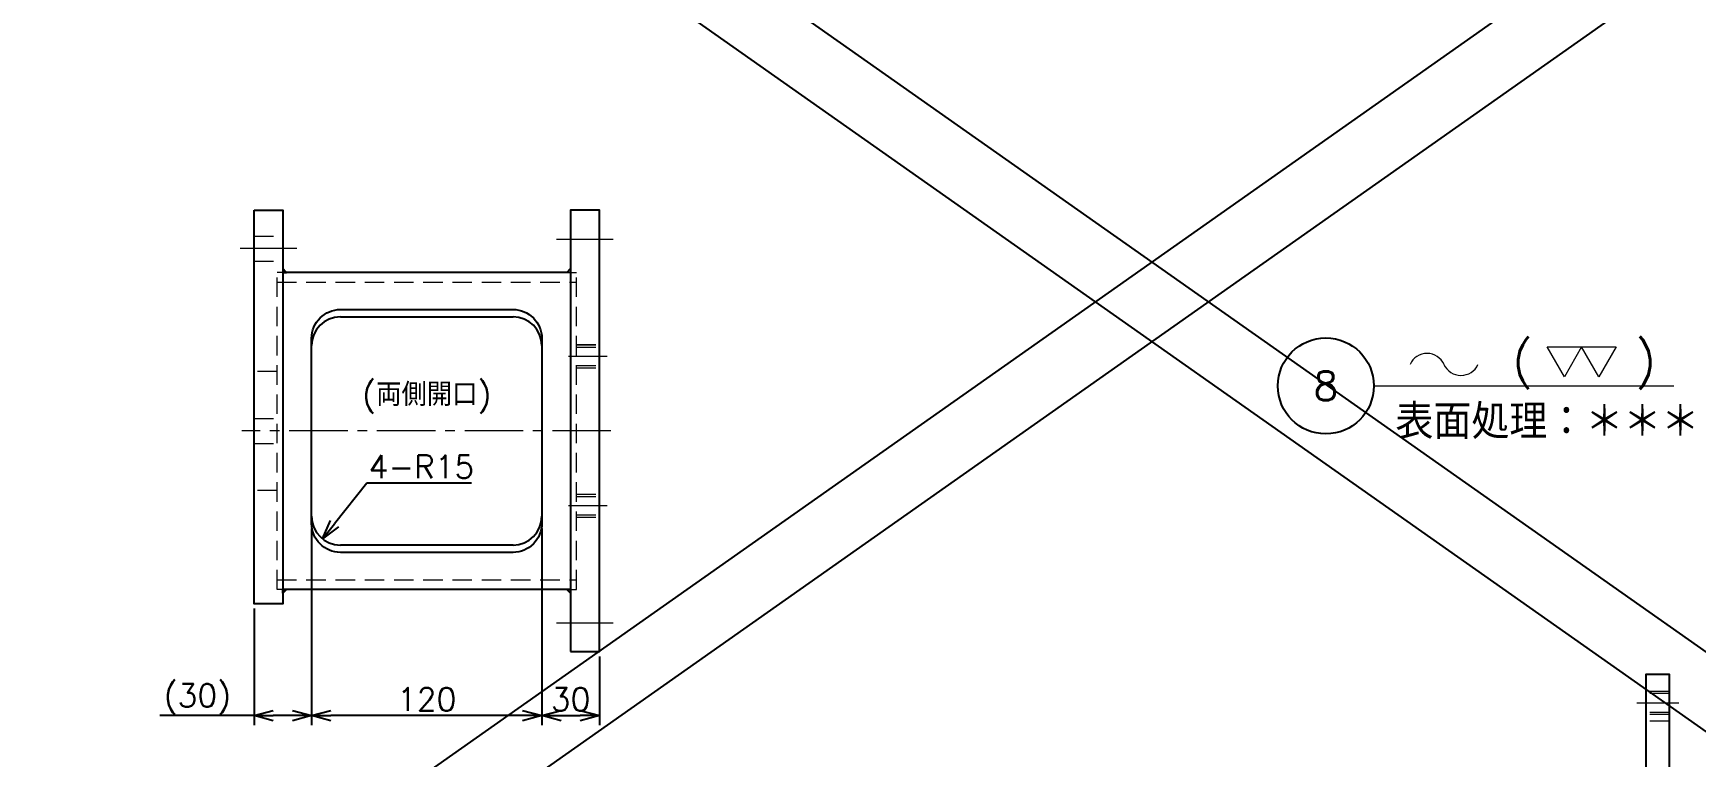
# Model space of a CAD drawing. Header units: millimetres. Extents: x -184 to 4931, y -34 to 1655.
# Drawn here: x 593 to 1460, y 611 to 988 of the extents above; entities that cross this region are included whole.
import ezdxf
from ezdxf import colors
from ezdxf.entities.mleader import LeaderData, LeaderLine
from ezdxf.enums import TextEntityAlignment as Align
from ezdxf.math import Vec2, Vec3

# ---------------------------------------------------------------- set-up
doc = ezdxf.new("R2010")
doc.units = ezdxf.units.MM
doc.header["$LTSCALE"] = 1.6
doc.header["$PDMODE"] = 99
doc.header["$PDSIZE"] = 1
doc.linetypes.add('CENTER2', pattern=[28.575, 19.05, -3.175, 3.175, -3.175])
doc.linetypes.add('HIDDEN', pattern=[9.525, 6.35, -3.175])
for name, color, linetype, lineweight in [('04_HIDDEN', 2, 'HIDDEN', 13), ('05_CENTER', 4, 'CENTER2', 13), ('07_TEXT', 3, 'Continuous', 13), ('07_寸法線', 3, 'Continuous', 9), ('08_DIM', 3, 'Continuous', 13)]:
    doc.layers.add(name, color=color, linetype=linetype, lineweight=lineweight)
doc.styles.add('KSS_TXT', font='txt.shx', dxfattribs={"bigfont": 'extfont2.shx'})
doc.styles.get("Standard").update_dxf_attribs({"font": 'txt.shx', "bigfont": 'extfont2.shx'})
doc.dimstyles.new('KSS_DIM', dxfattribs={"dimscale": 4, "dimtxt": 3, "dimasz": 2.5, "dimexe": 1.25, "dimexo": 0.625, "dimtad": 1, "dimdsep": 46, "dimtxsty": 'KSS_TXT', "dimblk": 'OPEN30', "dimcen": 0, "dimazin": 2, "dimtfac": 0.75, "dimtmove": 0, "dimatfit": 3, "dimldrblk": 'OPEN30', "dimfxl": 1.25, "dimtolj": 1, "dimarcsym": 0})
doc.dimstyles.new('KSS_DIM$4', dxfattribs={"dimscale": 4, "dimtxt": 3, "dimasz": 2.5, "dimexe": 1.25, "dimexo": 0.625, "dimtad": 1, "dimtih": 1, "dimtoh": 1, "dimdsep": 46, "dimtxsty": 'KSS_TXT', "dimblk": 'OPEN30', "dimcen": 0, "dimse1": 1, "dimazin": 2, "dimtfac": 0.75, "dimtofl": 0, "dimtmove": 0, "dimatfit": 3, "dimldrblk": 'OPEN30', "dimfxl": 1.25, "dimtolj": 1, "dimarcsym": 0})

# ---------------------------------------------------------------- blocks, each defined once
blk = doc.blocks.new('_Open30')
at = {"color": 0, "linetype": 'ByBlock', "lineweight": -2}
for p, q in [((-1, 0.268), (0, 0)), ((0, 0), (-1, -0.268)), ((0, 0), (-1, 0))]:
    blk.add_line(p, q, dxfattribs=at)
blk = doc.blocks.new('*D170')
at = {"layer": '08_DIM', "color": 0, "lineweight": -2, "transparency": 16777216}
for p, q in [((738.18, 730.39), (738.18, 627.83)), ((858.18, 730.39), (858.18, 627.83)), ((848.18, 632.83), (748.18, 632.83))]:
    blk.add_line(p, q, dxfattribs=at)
at = {"layer": 'Defpoints', "color": 0, "transparency": 16777216}
for p in [(738.18, 732.89), (858.18, 732.89), (738.18, 632.83)]:
    blk.add_point(p, dxfattribs=at)
at = {"layer": '08_DIM', "color": 0, "lineweight": -2, "transparency": 16777216, "xscale": 10, "yscale": 10, "zscale": 10, "rotation": 180}
blk.add_blockref('_Open30', (738.18, 632.83), dxfattribs=at)
at = {"layer": '08_DIM', "color": 0, "lineweight": -2, "transparency": 16777216, "xscale": 10, "yscale": 10, "zscale": 10}
blk.add_blockref('_Open30', (858.18, 632.83), dxfattribs=at)
at = {"layer": '08_DIM', "color": 0, "transparency": 16777216, "insert": (798.18, 641.33), "char_height": 12, "attachment_point": 5, "style": 'KSS_TXT'}
blk.add_mtext('\\A1;120', dxfattribs=at)
blk = doc.blocks.new('*D171')
at = {"layer": '08_DIM', "color": 0, "lineweight": -2, "transparency": 16777216}
for p, q in [((738.18, 727.89), (738.18, 627.83)), ((708.18, 688.67), (708.18, 627.83)), ((708.18, 632.83), (659.18, 632.83)), ((728.18, 632.83), (718.18, 632.83))]:
    blk.add_line(p, q, dxfattribs=at)
at = {"layer": 'Defpoints', "color": 0, "transparency": 16777216}
for p in [(738.18, 730.39), (708.18, 691.17), (708.18, 632.83)]:
    blk.add_point(p, dxfattribs=at)
at = {"layer": '08_DIM', "color": 0, "lineweight": -2, "transparency": 16777216, "xscale": 10, "yscale": 10, "zscale": 10, "rotation": 180}
blk.add_blockref('_Open30', (708.18, 632.83), dxfattribs=at)
at = {"layer": '08_DIM', "color": 0, "lineweight": -2, "transparency": 16777216, "xscale": 10, "yscale": 10, "zscale": 10}
blk.add_blockref('_Open30', (738.18, 632.83), dxfattribs=at)
at = {"layer": '08_DIM', "color": 0, "transparency": 16777216, "insert": (678.68, 641.33), "char_height": 12, "attachment_point": 5, "style": 'KSS_TXT'}
blk.add_mtext('\\A1;(30)', dxfattribs=at)
blk = doc.blocks.new('*D172')
at = {"layer": '08_DIM', "color": 0, "lineweight": -2, "transparency": 16777216}
for p, q in [((858.18, 727.89), (858.18, 627.83)), ((888.18, 663.67), (888.18, 627.83)), ((868.18, 632.83), (878.18, 632.83))]:
    blk.add_line(p, q, dxfattribs=at)
at = {"layer": 'Defpoints', "color": 0, "transparency": 16777216}
for p in [(858.18, 730.39), (888.18, 666.17), (888.18, 632.83)]:
    blk.add_point(p, dxfattribs=at)
at = {"layer": '08_DIM', "color": 0, "lineweight": -2, "transparency": 16777216, "xscale": 10, "yscale": 10, "zscale": 10, "rotation": 180}
blk.add_blockref('_Open30', (858.18, 632.83), dxfattribs=at)
at = {"layer": '08_DIM', "color": 0, "lineweight": -2, "transparency": 16777216, "xscale": 10, "yscale": 10, "zscale": 10}
blk.add_blockref('_Open30', (888.18, 632.83), dxfattribs=at)
at = {"layer": '08_DIM', "color": 0, "transparency": 16777216, "insert": (873.18, 641.33), "char_height": 12, "attachment_point": 5, "style": 'KSS_TXT'}
blk.add_mtext('\\A1;30', dxfattribs=at)
blk = doc.blocks.new('*D180')
at = {"layer": '08_DIM', "color": 0, "lineweight": -2, "transparency": 16777216}
for p, q in [((766.95, 754.01), (750.07, 732.81)), ((821.45, 754.01), (766.95, 754.01))]:
    blk.add_line(p, q, dxfattribs=at)
at = {"layer": 'Defpoints', "color": 0, "transparency": 16777216}
for p in [(762.53, 748.45), (753.18, 736.72)]:
    blk.add_point(p, dxfattribs=at)
at = {"layer": '08_DIM', "color": 0, "lineweight": -2, "transparency": 16777216, "xscale": 10, "yscale": 10, "zscale": 10, "rotation": 231.4726404683636}
blk.add_blockref('_Open30', (743.84, 724.99), dxfattribs=at)
at = {"layer": '08_DIM', "color": 0, "transparency": 16777216, "insert": (795.45, 762.51), "char_height": 12, "attachment_point": 5, "style": 'KSS_TXT'}
blk.add_mtext('\\A1;4-R15', dxfattribs=at)
blk = doc.blocks.new('AM_BALLOON1')
at = {"transparency": 16777216}
blk.add_circle((0, 0), 5, dxfattribs=at)
blk.add_attdef('B_NUMBER', text='', height=3, dxfattribs=at).set_placement((0, 0), align=Align.MIDDLE_CENTER)
blk = doc.blocks.new('_OPEN')
at = {"color": 0, "linetype": 'ByBlock'}
for p, q in [((-1, 0.167), (0, 0)), ((0, 0), (-1, -0.167)), ((0, 0), (-1, 0))]:
    blk.add_line(p, q, dxfattribs=at)
blk = doc.blocks.new('p1ba05')
for centre, start, end in [((-2.95, 0.29), 24.2276, 155.5758), ((0, 1.62), 204.2276, 335.5758)]:
    blk.add_arc(centre, 1.62, start, end)
blk = doc.blocks.new('p1ba02')
for p, q in [((-1.5, 2.6), (1.5, 2.6)), ((0, 0), (-1.5, 2.6)), ((1.5, 2.6), (0, 0)), ((3, 0), (1.5, 2.6)), ((1.5, 2.6), (4.5, 2.6)), ((4.5, 2.6), (3, 0))]:
    blk.add_line(p, q)

msp = doc.modelspace()

# ---------------------------------------------------------------- linework, layer by layer
for p, q in [((2293.237, 1655.492), (-7.265, 36.31)), ((0, 1655.492), (2352.09, 0)), ((2352.09, 1655.492), (0, 0)), ((58.854, 1655.492), (2359.356, 36.31))]:
    msp.add_line(p, q)
at = {"color": 0}
for p, q in [((873.185, 863.765), (723.185, 863.765)), ((753.185, 840.61), (843.185, 840.61)), ((843.185, 721.72), (753.185, 721.72)), ((873.185, 698.565), (723.185, 698.565))]:
    msp.add_line(p, q, dxfattribs=at)
for points in [[(708.185, 896.165), (723.185, 896.165), (723.185, 691.165), (708.185, 691.165)], [(873.185, 666.165), (888.185, 666.165), (888.185, 896.165), (873.185, 896.165)], [(1445.833, 478.379), (1433.833, 478.379), (1433.833, 654.379), (1445.833, 654.379)]]:
    msp.add_lwpolyline(points, close=True, dxfattribs=at)
at = {"color": 3}
for points in [[(723.185, 863.765), (725.185, 863.765), (725.185, 863.765), (723.185, 865.765)], [(873.185, 863.765), (871.185, 863.765), (871.185, 863.765), (873.185, 865.765)], [(723.185, 698.565), (725.185, 698.565), (725.185, 698.565), (723.185, 696.565)], [(873.185, 698.565), (871.185, 698.565), (871.185, 698.565), (873.185, 696.565)]]:
    msp.add_lwpolyline(points, close=True, dxfattribs=at)
at = {"color": 0}
msp.add_lwpolyline([(753.185, 844.44), (843.185, 844.44, -0.4142136), (858.185, 829.44), (858.185, 732.89, -0.4142136), (843.185, 717.89), (753.185, 717.89, -0.4142136), (738.185, 732.89), (738.185, 829.44, -0.4142136)], format="xyb", close=True, dxfattribs=at)
for centre, start, end in [((753.185, 825.61), 90, 180), ((843.185, 825.61), 0, 90), ((753.185, 736.72), 180, 270), ((843.185, 736.72), 270, 0)]:
    msp.add_arc(centre, 15, start, end, dxfattribs=at)
at = {"layer": '04_HIDDEN'}
for p, q in [((708.185, 882.665), (723.185, 882.665)), ((708.185, 869.665), (723.185, 869.665)), ((723.185, 863.765), (720.185, 863.765)), ((720.185, 698.565), (720.185, 863.765)), ((720.185, 858.765), (876.185, 858.765)), ((873.185, 863.765), (876.185, 863.765)), ((876.185, 698.565), (876.185, 863.765)), ((876.185, 826.056), (888.185, 826.056)), ((876.185, 824.806), (888.185, 824.806)), ((876.185, 815.306), (888.185, 815.306)), ((720.185, 812.165), (708.185, 812.165)), ((876.185, 814.056), (888.185, 814.056)), ((720.185, 750.165), (708.185, 750.165)), ((876.185, 748.274), (888.185, 748.274)), ((876.185, 747.024), (888.185, 747.024)), ((876.185, 737.524), (888.185, 737.524)), ((876.185, 736.274), (888.185, 736.274)), ((720.185, 703.565), (876.185, 703.565)), ((723.185, 698.565), (720.185, 698.565)), ((873.185, 698.565), (876.185, 698.565)), ((1445.833, 645.379), (1433.833, 645.379)), ((1445.833, 644.379), (1433.833, 644.379)), ((1445.833, 634.379), (1433.833, 634.379)), ((1445.833, 633.379), (1433.833, 633.379)), ((1445.833, 629.879), (1433.833, 629.879))]:
    msp.add_line(p, q, dxfattribs=at)
at = {"layer": '04_HIDDEN', "color": 9}
for p, q in [((876.185, 826.165), (888.185, 826.165)), ((708.185, 787.665), (723.185, 787.665)), ((708.185, 774.665), (723.185, 774.665)), ((876.185, 736.165), (888.185, 736.165))]:
    msp.add_line(p, q, dxfattribs=at)
at = {"layer": '05_CENTER'}
for p, q in [((730.551, 876.165), (700.924, 876.165)), ((865.818, 881.165), (895.445, 881.165)), ((872.042, 820.056), (892.303, 820.056)), ((894.185, 781.165), (701.883, 781.165)), ((872.042, 742.274), (892.303, 742.274)), ((865.818, 681.165), (895.445, 681.165)), ((1450.833, 639.379), (1428.833, 639.379))]:
    msp.add_line(p, q, dxfattribs=at)
at = {"layer": '08_DIM'}
msp.add_line((1291.831, 804.616), (1448.128, 804.616), dxfattribs=at)

# ---------------------------------------------------------------- block references
at = {"layer": '08_DIM', "xscale": 6, "yscale": 6, "zscale": 6}
for name, p in [('p1ba02', (1391.126, 809.385)), ('p1ba05', (1337.247, 810.087))]:
    msp.add_blockref(name, p, dxfattribs=at)

# ---------------------------------------------------------------- texts
at = {"layer": '07_TEXT', "style": 'KSS_TXT'}
msp.add_text('(   )', height=18, dxfattribs=at).set_placement((1364.025, 808.934))
at = {"layer": '08_DIM', "style": 'KSS_TXT'}
for s, height, p in [('(両側開口)', 12, (764.65, 794.185)), ('表面処理：＊＊＊', 18, (1303.079, 777.023))]:
    msp.add_text(s, height=height, dxfattribs=at).set_placement(p)

# ---------------------------------------------------------------- dimensions: what is measured, and where the dimension line sits
at = {"layer": '08_DIM'}
dim = msp.add_radius_dim(center=(753.185, 736.72), mpoint=(762.528, 748.455), text='4-<>', dimstyle='KSS_DIM$4', override={"dimpost": 'R<>', "dimtix": 1}, dxfattribs=at)
dim.commit()
dim.dimension.update_dxf_attribs({"geometry": '*D180', "text_midpoint": (795.451, 754.009), "dimtype": 164})
dim = msp.add_linear_dim(base=(708.185, 632.828), p1=(738.185, 730.39), p2=(708.185, 691.165), text='(<>)', dimstyle='KSS_DIM', dxfattribs=at)
dim.commit()
dim.dimension.update_dxf_attribs({"geometry": '*D171', "text_midpoint": (678.685, 641.328)})
for base, p1, p2, picture, middle in [((738.185, 632.828), (858.185, 732.89), (738.185, 732.89), '*D170', (798.185, 641.328)), ((888.185, 632.828), (858.185, 730.39), (888.185, 666.165), '*D172', (873.185, 641.328))]:
    dim = msp.add_linear_dim(base=base, p1=p1, p2=p2, dimstyle='KSS_DIM', dxfattribs=at)
    dim.commit()
    dim.dimension.update_dxf_attribs({"geometry": picture, "text_midpoint": middle})

# ---------------------------------------------------------------- leaders
at = {"layer": '07_寸法線'}
ml = msp.add_multileader_block('Standard', dxfattribs=at)
ml.set_content('AM_BALLOON1', color=256, scale=5)
ml.set_attribute('B_NUMBER', '4', width=0)
ml.set_leader_properties(color=256, linetype='ByLayer', lineweight=-1)
ml.set_arrow_properties(name='OPEN')
ml.build(insert=Vec2(0, 0))
ml.multileader.update_dxf_attribs({"leader_type": 0, "has_dogleg": 0, "text_right_attachment_type": 6, "dogleg_length": 0, "arrow_head_size": 10, "scale": 2.5, "block_connection_type": 1})
ctx = ml.context
ctx.base_point, ctx.scale, ctx.char_height, ctx.arrow_head_size, ctx.landing_gap_size, ctx.plane_origin = Vec3(2930.951, 1477.851), 2.5, 20, 10, 10, Vec3(2930.951, 1477.851)
ctx.right_attachment, ctx.attachment_type = 6, 1
notes = []
notes.append((ctx, [(0, (0, 0, 0), (0, 0), (1, 0), 1, [])]))
ctx.block.insert = Vec3(2930.951, 1477.851)
ml = msp.add_multileader_block('Standard', dxfattribs=at)
ml.set_content('AM_BALLOON1', color=256, scale=5)
ml.set_attribute('B_NUMBER', '10', width=0)
ml.set_leader_properties(color=256, linetype='ByLayer', lineweight=-1)
ml.set_arrow_properties(name='OPEN')
ml.build(insert=Vec2(0, 0))
ml.multileader.update_dxf_attribs({"leader_type": 0, "has_dogleg": 0, "text_right_attachment_type": 6, "dogleg_length": 0, "arrow_head_size": 10, "scale": 2.5, "block_connection_type": 1})
ctx = ml.context
ctx.base_point, ctx.scale, ctx.char_height, ctx.arrow_head_size, ctx.landing_gap_size, ctx.plane_origin = Vec3(4461.442, 898.572), 2.5, 20, 10, 10, Vec3(4461.442, 898.572)
ctx.right_attachment, ctx.attachment_type = 6, 1
notes.append((ctx, [(0, (0, 0, 0), (0, 0), (1, 0), 1, [])]))
ctx.block.insert = Vec3(4461.442, 898.572)
ml = msp.add_multileader_block('Standard', dxfattribs=at)
ml.set_content('AM_BALLOON1', color=256, scale=5)
ml.set_attribute('B_NUMBER', '5', width=0)
ml.set_leader_properties(color=256, linetype='ByLayer', lineweight=-1)
ml.set_arrow_properties(name='OPEN')
ml.build(insert=Vec2(0, 0))
ml.multileader.update_dxf_attribs({"leader_type": 0, "has_dogleg": 0, "text_right_attachment_type": 6, "dogleg_length": 0, "arrow_head_size": 10, "scale": 2.5, "block_connection_type": 1})
ctx = ml.context
ctx.base_point, ctx.scale, ctx.char_height, ctx.arrow_head_size, ctx.landing_gap_size, ctx.plane_origin = Vec3(2874.913, 844.404), 2.5, 20, 10, 10, Vec3(2874.913, 844.404)
ctx.right_attachment, ctx.attachment_type = 6, 1
notes.append((ctx, [(0, (0, 0, 0), (0, 0), (1, 0), 1, [])]))
ctx.block.insert = Vec3(2874.913, 844.404)
ml = msp.add_multileader_block('Standard', dxfattribs=at)
ml.set_content('AM_BALLOON1', color=256, scale=5)
ml.set_attribute('B_NUMBER', '6', width=0)
ml.set_leader_properties(color=256, linetype='ByLayer', lineweight=-1)
ml.set_arrow_properties(name='OPEN')
ml.build(insert=Vec2(0, 0))
ml.multileader.update_dxf_attribs({"leader_type": 0, "has_dogleg": 0, "text_right_attachment_type": 6, "dogleg_length": 0, "arrow_head_size": 10, "scale": 2.5, "block_connection_type": 1})
ctx = ml.context
ctx.base_point, ctx.scale, ctx.char_height, ctx.arrow_head_size, ctx.landing_gap_size, ctx.plane_origin = Vec3(3274.913, 844.404), 2.5, 20, 10, 10, Vec3(3274.913, 844.404)
ctx.right_attachment, ctx.attachment_type = 6, 1
notes.append((ctx, [(0, (0, 0, 0), (0, 0), (1, 0), 1, [])]))
ctx.block.insert = Vec3(3274.913, 844.404)
ml = msp.add_multileader_block('Standard', dxfattribs=at)
ml.set_content('AM_BALLOON1', color=256, scale=5)
ml.set_attribute('B_NUMBER', '7', width=0)
ml.set_leader_properties(color=256, linetype='ByLayer', lineweight=-1)
ml.set_arrow_properties(name='OPEN')
ml.build(insert=Vec2(0, 0))
ml.multileader.update_dxf_attribs({"leader_type": 0, "has_dogleg": 0, "text_right_attachment_type": 6, "dogleg_length": 0, "arrow_head_size": 10, "scale": 2.5, "block_connection_type": 1})
ctx = ml.context
ctx.base_point, ctx.scale, ctx.char_height, ctx.arrow_head_size, ctx.landing_gap_size, ctx.plane_origin = Vec3(3674.913, 844.404), 2.5, 20, 10, 10, Vec3(3674.913, 844.404)
ctx.right_attachment, ctx.attachment_type = 6, 1
notes.append((ctx, [(0, (0, 0, 0), (0, 0), (1, 0), 1, [])]))
ctx.block.insert = Vec3(3674.913, 844.404)
ml = msp.add_multileader_block('Standard', dxfattribs=at)
ml.set_content('AM_BALLOON1', color=256, scale=5)
ml.set_attribute('B_NUMBER', '8', width=0)
ml.set_leader_properties(color=256, linetype='ByLayer', lineweight=-1)
ml.set_arrow_properties(name='OPEN')
ml.build(insert=Vec2(0, 0))
ml.multileader.update_dxf_attribs({"leader_type": 0, "has_dogleg": 0, "text_right_attachment_type": 6, "dogleg_length": 0, "arrow_head_size": 10, "scale": 2.5, "block_connection_type": 1})
ctx = ml.context
ctx.base_point, ctx.scale, ctx.char_height, ctx.arrow_head_size, ctx.landing_gap_size, ctx.plane_origin = Vec3(4074.913, 844.404), 2.5, 20, 10, 10, Vec3(4074.913, 844.404)
ctx.right_attachment, ctx.attachment_type = 6, 1
notes.append((ctx, [(0, (0, 0, 0), (0, 0), (1, 0), 1, [])]))
ctx.block.insert = Vec3(4074.913, 844.404)
at = {"layer": '08_DIM'}
ml = msp.add_multileader_block('Standard', dxfattribs=at)
ml.set_content('AM_BALLOON1', color=256, scale=5)
ml.set_attribute('B_NUMBER', '8', width=0)
ml.set_leader_properties(color=256, linetype='ByLayer', lineweight=-1)
ml.set_arrow_properties(name='OPEN')
ml.build(insert=Vec2(0, 0))
ml.multileader.update_dxf_attribs({"leader_type": 0, "has_dogleg": 0, "text_right_attachment_type": 6, "dogleg_length": 0, "arrow_head_size": 10, "scale": 2.5, "block_connection_type": 1})
ctx = ml.context
ctx.base_point, ctx.scale, ctx.char_height, ctx.arrow_head_size, ctx.landing_gap_size, ctx.plane_origin = Vec3(1266.801, 804.636), 2.5, 20, 10, 10, Vec3(1266.801, 804.636)
ctx.right_attachment, ctx.attachment_type = 6, 1
notes.append((ctx, [(0, (0, 0, 0), (0, 0), (1, 0), 1, [])]))
ctx.block.insert = Vec3(1266.801, 804.636)
for ctx, leaders in notes:
    for number, flags, end, landing, length, lines in leaders:
        leader = LeaderData()
        leader.index, (leader.has_last_leader_line, leader.has_dogleg_vector, leader.attachment_direction) = number, flags
        leader.last_leader_point, leader.dogleg_vector, leader.dogleg_length = Vec3(end), Vec3(landing), length
        for number, points, colour, breaks in lines:
            line = LeaderLine()
            line.index, line.vertices, line.color, line.breaks = number, Vec3.list(points), colors.encode_raw_color(colour), breaks
            leader.lines.append(line)
        ctx.leaders.append(leader)

doc.saveas('drawing.dxf')
